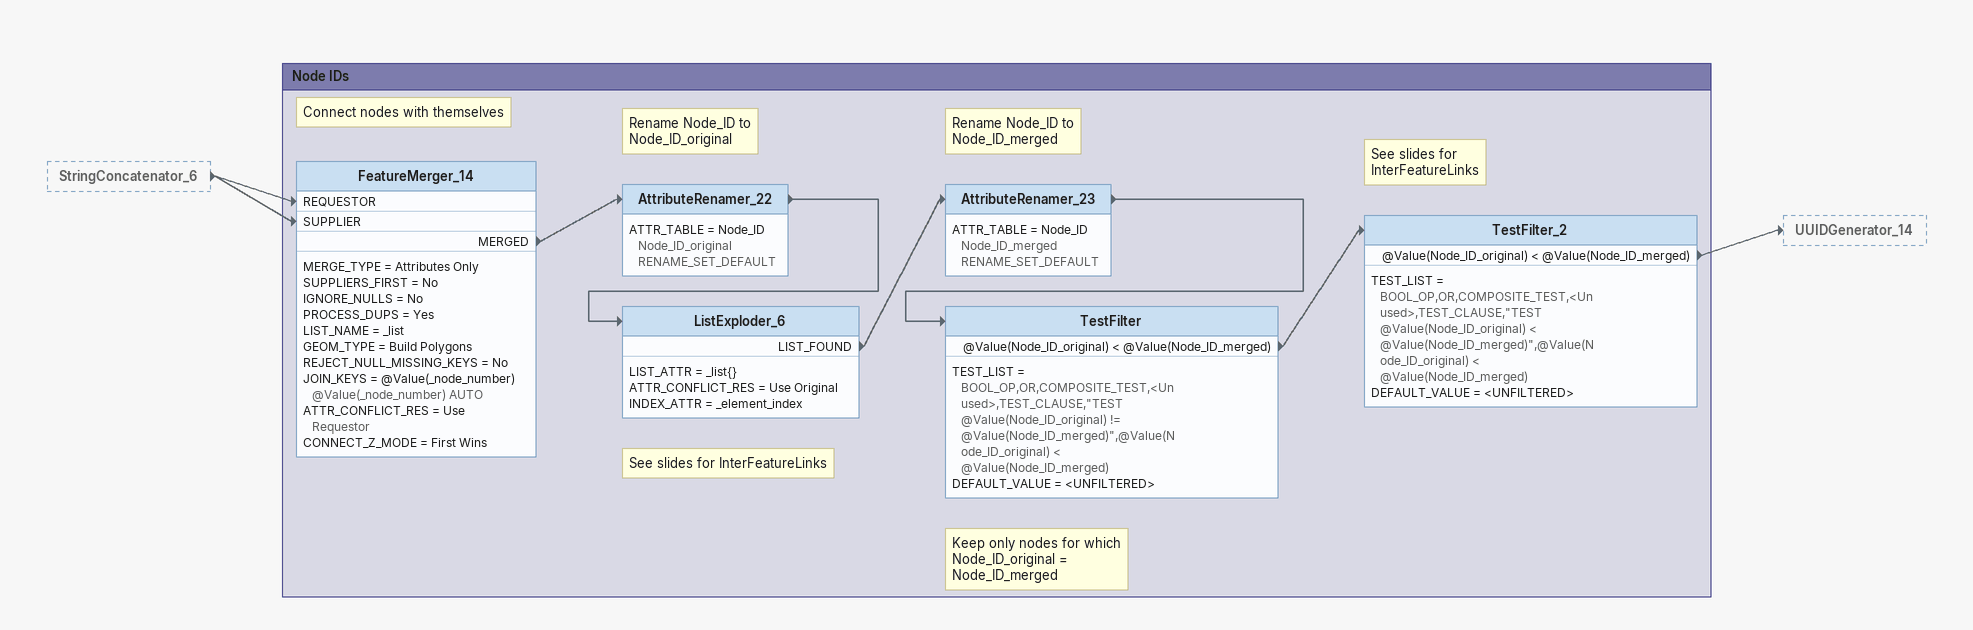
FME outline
StringConcatenator_6 [outside]
    -> FeatureMerger_14 [REQUESTOR]
    -> FeatureMerger_14 [SUPPLIER]

Bookmark: Node IDs
Note: Connect nodes with themselves
FeatureMerger_14
    MERGE_TYPE = Attributes Only
    SUPPLIERS_FIRST = No
    IGNORE_NULLS = No
    PROCESS_DUPS = Yes
    LIST_NAME = _list
    GEOM_TYPE = Build Polygons
    REJECT_NULL_MISSING_KEYS = No
    JOIN_KEYS = @Value(_node_number) @Value(_node_number) AUTO
    ATTR_CONFLICT_RES = Use Requestor
    CONNECT_Z_MODE = First Wins
    MERGED -> AttributeRenamer_22
Note: Rename Node_ID to / Node_ID_original
AttributeRenamer_22
    ATTR_TABLE = Node_ID Node_ID_original RENAME_SET_DEFAULT
    -> ListExploder_6
Note: See slides for InterFeatureLinks
ListExploder_6
    LIST_ATTR = _list{}
    ATTR_CONFLICT_RES = Use Original
    INDEX_ATTR = _element_index
    LIST_FOUND -> AttributeRenamer_23
Note: Rename Node_ID to / Node_ID_merged
AttributeRenamer_23
    ATTR_TABLE = Node_ID Node_ID_merged RENAME_SET_DEFAULT
    -> TestFilter
Note: Keep only nodes for which / Node_ID_original = Node_ID_merged
TestFilter
    TEST_LIST = BOOL_OP,OR,COMPOSITE_TEST,<Unused>,TEST_CLAUSE,"TEST @Value(Node_ID_original) != @Value(Node_ID_merged)",@Value(Node_ID_original) < @Value(Node_ID_merged)
    DEFAULT_VALUE = <UNFILTERED>
    @Value(Node_ID_original) < @Value(Node_ID_merged) -> TestFilter_2
Note: See slides for / InterFeatureLinks
TestFilter_2
    TEST_LIST = BOOL_OP,OR,COMPOSITE_TEST,<Unused>,TEST_CLAUSE,"TEST @Value(Node_ID_original) < @Value(Node_ID_merged)",@Value(Node_ID_original) < @Value(Node_ID_merged)
    DEFAULT_VALUE = <UNFILTERED>
    @Value(Node_ID_original) < @Value(Node_ID_merged) -> UUIDGenerator_14
